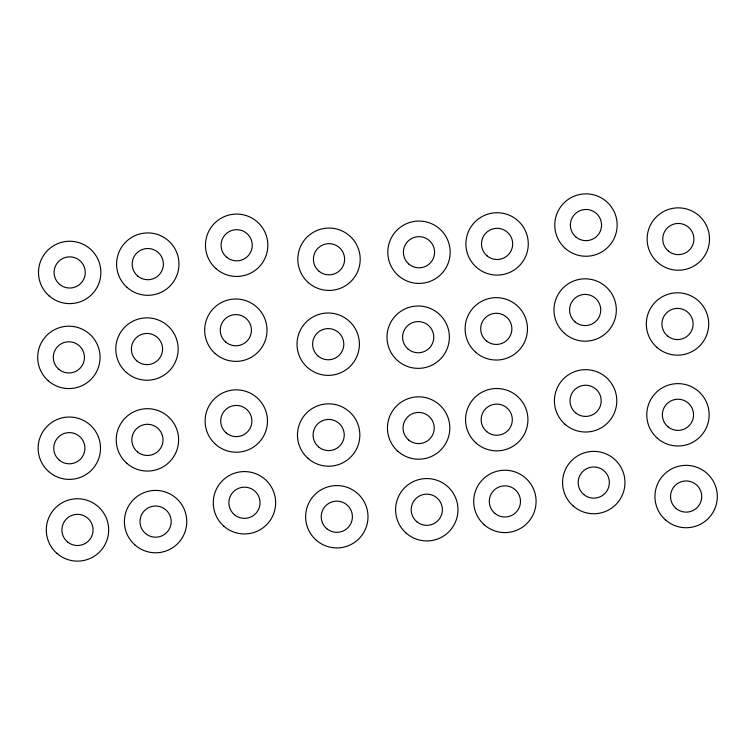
<?xml version="1.0" encoding="UTF-8"?>
<svg xmlns="http://www.w3.org/2000/svg" width="755" height="755" viewBox="0 0 755 755"><rect width="100%" height="100%" fill="white"/><g stroke="black" fill="none" stroke-linecap="round" stroke-linejoin="round"><path stroke-width="1.13" d="M397.97 451.367A31.181 31.181 0 0 0 449.197 434.238A31.181 31.181 0 0 0 408.748 398.442A31.181 31.181 0 0 0 397.97 451.367M408.691 440.023A15.591 15.591 0 0 0 434.012 430.624A15.591 15.591 0 0 0 413.211 413.4A15.591 15.591 0 0 0 408.691 440.023M657.652 262.391A31.181 31.181 0 0 0 708.879 245.262A31.181 31.181 0 0 0 668.43 209.465A31.181 31.181 0 0 0 657.652 262.391M668.373 251.047A15.591 15.591 0 0 0 693.694 241.647A15.591 15.591 0 0 0 672.894 224.424A15.591 15.591 0 0 0 668.373 251.047M657.294 438.164A31.181 31.181 0 0 0 708.52 421.035A31.181 31.181 0 0 0 668.071 385.239A31.181 31.181 0 0 0 657.294 438.164M668.024 426.82A15.591 15.591 0 0 0 693.335 417.421A15.591 15.591 0 0 0 672.535 400.197A15.591 15.591 0 0 0 668.024 426.82M564.938 424.187A31.181 31.181 0 0 0 616.165 407.058A31.181 31.181 0 0 0 575.716 371.262A31.181 31.181 0 0 0 564.938 424.187M575.659 412.843A15.591 15.591 0 0 0 600.98 403.444A15.591 15.591 0 0 0 580.18 386.22A15.591 15.591 0 0 0 575.659 412.843M397.517 360.531A31.181 31.181 0 0 0 448.744 343.393A31.181 31.181 0 0 0 408.295 307.606A31.181 31.181 0 0 0 397.517 360.531M408.247 349.188A15.591 15.591 0 0 0 433.559 339.778A15.591 15.591 0 0 0 412.759 322.555A15.591 15.591 0 0 0 408.247 349.188M565.297 248.414A31.181 31.181 0 0 0 616.524 231.285A31.181 31.181 0 0 0 576.074 195.488A31.181 31.181 0 0 0 565.297 248.414M576.018 237.07A15.591 15.591 0 0 0 601.339 227.67A15.591 15.591 0 0 0 580.538 210.447A15.591 15.591 0 0 0 576.018 237.07M656.85 347.328A31.181 31.181 0 0 0 708.077 330.199A31.181 31.181 0 0 0 667.628 294.403A31.181 31.181 0 0 0 656.85 347.328M667.571 335.984A15.591 15.591 0 0 0 692.892 326.585A15.591 15.591 0 0 0 672.092 309.361A15.591 15.591 0 0 0 667.571 335.984M573.102 505.916A31.181 31.181 0 0 0 624.328 488.778A31.181 31.181 0 0 0 583.879 452.981A31.181 31.181 0 0 0 573.102 505.916M583.823 494.572A15.591 15.591 0 0 0 609.143 485.163A15.591 15.591 0 0 0 588.343 467.94A15.591 15.591 0 0 0 583.823 494.572M564.495 333.351A31.181 31.181 0 0 0 615.712 316.213A31.181 31.181 0 0 0 575.272 280.426A31.181 31.181 0 0 0 564.495 333.351M575.216 322.007A15.591 15.591 0 0 0 600.527 312.598A15.591 15.591 0 0 0 579.727 295.375A15.591 15.591 0 0 0 575.216 322.007M484.229 524.763A31.181 31.181 0 0 0 535.455 507.634A31.181 31.181 0 0 0 495.006 471.837A31.181 31.181 0 0 0 484.229 524.763M494.95 513.419A15.591 15.591 0 0 0 520.27 504.019A15.591 15.591 0 0 0 499.47 486.796A15.591 15.591 0 0 0 494.95 513.419M476.424 267.261A31.181 31.181 0 0 0 527.651 250.132A31.181 31.181 0 0 0 487.202 214.335A31.181 31.181 0 0 0 476.424 267.261M487.145 255.917A15.591 15.591 0 0 0 512.466 246.517A15.591 15.591 0 0 0 491.665 229.293A15.591 15.591 0 0 0 487.145 255.917M406.124 533.096A31.181 31.181 0 0 0 457.351 515.958A31.181 31.181 0 0 0 416.902 480.161A31.181 31.181 0 0 0 406.124 533.096M416.854 521.752A15.591 15.591 0 0 0 442.166 512.343A15.591 15.591 0 0 0 421.365 495.12A15.591 15.591 0 0 0 416.854 521.752M476.075 443.034A31.181 31.181 0 0 0 527.292 425.905A31.181 31.181 0 0 0 486.843 390.108A31.181 31.181 0 0 0 476.075 443.034M486.796 431.69A15.591 15.591 0 0 0 512.107 422.29A15.591 15.591 0 0 0 491.307 405.067A15.591 15.591 0 0 0 486.796 431.69M475.622 352.198A31.181 31.181 0 0 0 526.848 335.069A31.181 31.181 0 0 0 486.399 299.273A31.181 31.181 0 0 0 475.622 352.198M486.343 340.854A15.591 15.591 0 0 0 511.663 331.454A15.591 15.591 0 0 0 490.863 314.231A15.591 15.591 0 0 0 486.343 340.854M398.329 275.594A31.181 31.181 0 0 0 449.546 258.465A31.181 31.181 0 0 0 409.097 222.668A31.181 31.181 0 0 0 398.329 275.594M409.05 264.25A15.591 15.591 0 0 0 434.361 254.85A15.591 15.591 0 0 0 413.561 237.627A15.591 15.591 0 0 0 409.05 264.25M665.457 519.893A31.181 31.181 0 0 0 716.684 502.764A31.181 31.181 0 0 0 676.235 466.967A31.181 31.181 0 0 0 665.457 519.893M676.178 508.549A15.591 15.591 0 0 0 701.499 499.149A15.591 15.591 0 0 0 680.699 481.926A15.591 15.591 0 0 0 676.178 508.549M308.342 282.596A31.181 31.181 0 0 0 359.569 265.467A31.181 31.181 0 0 0 319.12 229.671A31.181 31.181 0 0 0 308.342 282.596M319.063 271.253A15.591 15.591 0 0 0 344.384 261.853A15.591 15.591 0 0 0 323.584 244.629A15.591 15.591 0 0 0 319.063 271.253M307.983 458.37A31.181 31.181 0 0 0 359.21 441.241A31.181 31.181 0 0 0 318.761 405.444A31.181 31.181 0 0 0 307.983 458.37M318.714 447.026A15.591 15.591 0 0 0 344.025 437.626A15.591 15.591 0 0 0 323.225 420.403A15.591 15.591 0 0 0 318.714 447.026M307.54 367.534A31.181 31.181 0 0 0 358.767 350.405A31.181 31.181 0 0 0 318.317 314.608A31.181 31.181 0 0 0 307.54 367.534M318.261 356.19A15.591 15.591 0 0 0 343.582 346.79A15.591 15.591 0 0 0 322.772 329.567A15.591 15.591 0 0 0 318.261 356.19M316.147 540.099A31.181 31.181 0 0 0 367.374 522.96A31.181 31.181 0 0 0 326.924 487.173A31.181 31.181 0 0 0 316.147 540.099M326.868 528.755A15.591 15.591 0 0 0 352.189 519.346A15.591 15.591 0 0 0 331.388 502.122A15.591 15.591 0 0 0 326.868 528.755M215.628 444.384A31.181 31.181 0 0 0 266.855 427.255A31.181 31.181 0 0 0 226.406 391.458A31.181 31.181 0 0 0 215.628 444.384M226.349 433.04A15.591 15.591 0 0 0 251.67 423.64A15.591 15.591 0 0 0 230.87 406.416A15.591 15.591 0 0 0 226.349 433.04M215.987 268.61A31.181 31.181 0 0 0 267.213 251.481A31.181 31.181 0 0 0 226.764 215.685A31.181 31.181 0 0 0 215.987 268.61M226.708 257.266A15.591 15.591 0 0 0 252.028 247.866A15.591 15.591 0 0 0 231.228 230.643A15.591 15.591 0 0 0 226.708 257.266M223.791 526.112A31.181 31.181 0 0 0 275.018 508.983A31.181 31.181 0 0 0 234.569 473.187A31.181 31.181 0 0 0 223.791 526.112M234.512 514.768A15.591 15.591 0 0 0 259.833 505.369A15.591 15.591 0 0 0 239.024 488.145A15.591 15.591 0 0 0 234.512 514.768M215.184 353.548A31.181 31.181 0 0 0 266.402 336.419A31.181 31.181 0 0 0 225.962 300.622A31.181 31.181 0 0 0 215.184 353.548M225.905 342.204A15.591 15.591 0 0 0 251.217 332.804A15.591 15.591 0 0 0 230.417 315.581A15.591 15.591 0 0 0 225.905 342.204M134.918 544.959A31.181 31.181 0 0 0 186.145 527.83A31.181 31.181 0 0 0 145.696 492.034A31.181 31.181 0 0 0 134.918 544.959M145.639 533.615A15.591 15.591 0 0 0 170.96 524.215A15.591 15.591 0 0 0 150.16 506.992A15.591 15.591 0 0 0 145.639 533.615M127.114 287.466A31.181 31.181 0 0 0 178.34 270.328A31.181 31.181 0 0 0 137.891 234.531A31.181 31.181 0 0 0 127.114 287.466M137.835 276.122A15.591 15.591 0 0 0 163.155 266.713A15.591 15.591 0 0 0 142.355 249.49A15.591 15.591 0 0 0 137.835 276.122M126.755 463.24A31.181 31.181 0 0 0 177.982 446.101A31.181 31.181 0 0 0 137.533 410.305A31.181 31.181 0 0 0 126.755 463.24M137.486 451.896A15.591 15.591 0 0 0 162.797 442.487A15.591 15.591 0 0 0 141.997 425.263A15.591 15.591 0 0 0 137.486 451.896M126.311 372.394A31.181 31.181 0 0 0 177.538 355.265A31.181 31.181 0 0 0 137.089 319.469A31.181 31.181 0 0 0 126.311 372.394M137.032 361.05A15.591 15.591 0 0 0 162.353 351.651A15.591 15.591 0 0 0 141.553 334.427A15.591 15.591 0 0 0 137.032 361.05M56.814 553.292A31.181 31.181 0 0 0 108.04 536.163A31.181 31.181 0 0 0 67.591 500.367A31.181 31.181 0 0 0 56.814 553.292M67.544 541.948A15.591 15.591 0 0 0 92.856 532.549A15.591 15.591 0 0 0 72.055 515.325A15.591 15.591 0 0 0 67.544 541.948M48.66 471.564A31.181 31.181 0 0 0 99.886 454.434A31.181 31.181 0 0 0 59.437 418.638A31.181 31.181 0 0 0 48.66 471.564M59.381 460.22A15.591 15.591 0 0 0 84.702 450.82A15.591 15.591 0 0 0 63.901 433.596A15.591 15.591 0 0 0 59.381 460.22M48.207 380.728A31.181 31.181 0 0 0 99.433 363.599A31.181 31.181 0 0 0 58.984 327.802A31.181 31.181 0 0 0 48.207 380.728M58.928 369.384A15.591 15.591 0 0 0 84.249 359.984A15.591 15.591 0 0 0 63.448 342.761A15.591 15.591 0 0 0 58.928 369.384M49.018 295.79A31.181 31.181 0 0 0 100.236 278.661A31.181 31.181 0 0 0 59.787 242.865A31.181 31.181 0 0 0 49.018 295.79M59.739 284.446A15.591 15.591 0 0 0 85.051 275.046A15.591 15.591 0 0 0 64.251 257.823A15.591 15.591 0 0 0 59.739 284.446"/></g></svg>
